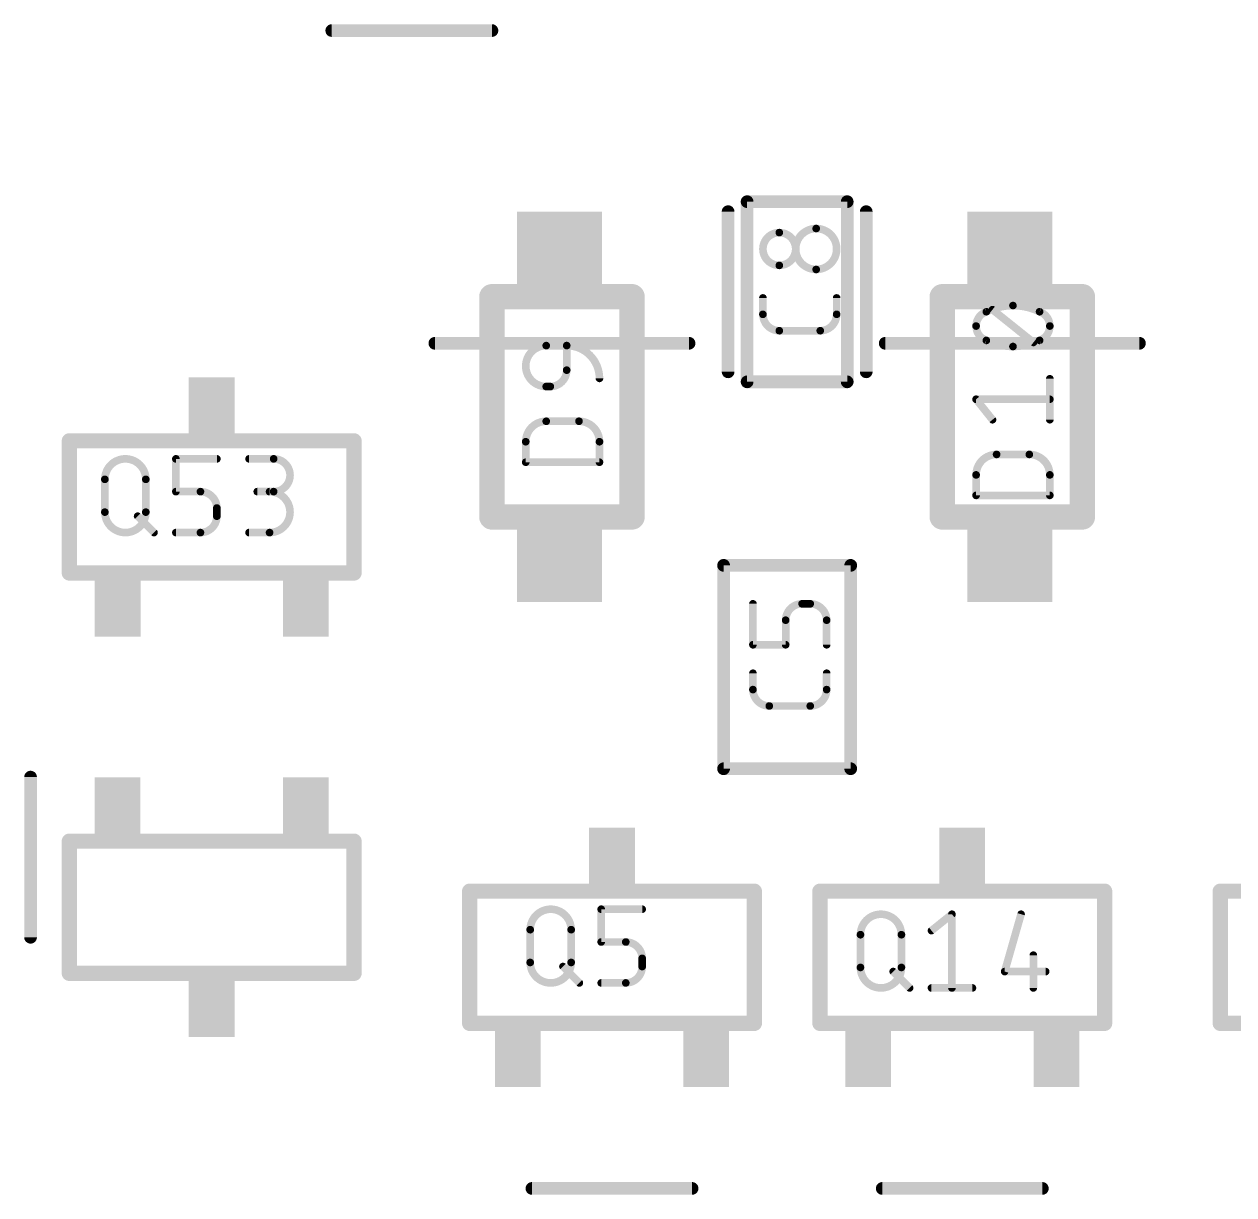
# Model space of a CAD drawing. Extents: x 0 to 107, y -11 to 54.
# Drawn here: x 51.63 to 63.71, y 8.13 to 19.82 of the extents above; entities that cross this region are included whole.
import ezdxf

# ---------------------------------------------------------------- set-up
doc = ezdxf.new("R2010")
doc.units = 0
for name, color, linetype in [('117', 253, 'CONTINUOUS'), ('21', 253, 'CONTINUOUS'), ('51', 253, 'CONTINUOUS')]:
    doc.layers.add(name, color=color, linetype=linetype)

# ---------------------------------------------------------------- blocks, each defined once
blk = doc.blocks.new('RECT')
blk.add_solid([(-0.5, -0.5), (0.5, -0.5), (-0.5, 0.5), (0.5, 0.5)])

msp = doc.modelspace()

# ---------------------------------------------------------------- linework, layer by layer
at = {"layer": '117'}
for points, const_width in [([(59.1718, 17.741, 1), (59.1718, 17.4136)], 0.0762), ([(59.1718, 17.4136, 1), (59.1718, 17.741)], 0.0762), ([(59.1718, 17.76, 1), (59.1718, 17.7219)], 0.0381), ([(59.1718, 17.7219, 1), (59.1718, 17.76)], 0.0381), ([(59.5401, 17.7819, 1), (59.5401, 17.3727)], 0.0762), ([(59.5401, 17.3727, 1), (59.5401, 17.7819)], 0.0762), ([(59.5401, 17.801, 1), (59.5401, 17.7629)], 0.0381), ([(59.5401, 17.7628, 1), (59.5401, 17.8009)], 0.0381), ([(59.1718, 17.4326, 1), (59.1718, 17.3945)], 0.0381), ([(59.1718, 17.3946, 1), (59.1718, 17.4327)], 0.0381), ([(59.5401, 17.3917, 1), (59.5401, 17.3536)], 0.0381), ([(59.5401, 17.3536, 1), (59.5401, 17.3917)], 0.0381), ([(59.0272, 17.0881, 1), (58.9891, 17.0881)], 0.0381), ([(59.7638, 17.0881, 1), (59.7257, 17.0881)], 0.0381), ([(61.5064, 17.0119, 0.1139), (61.2404, 16.9505)], 0.0762), ([(61.7724, 16.9505, 0.1139), (61.5064, 17.0119)], 0.0762), ([(61.5064, 17.0309, 1), (61.5064, 16.9929)], 0.0381), ([(61.5064, 16.9929, 1), (61.5064, 17.0309)], 0.0381), ([(59.0271, 16.9245, 1), (58.989, 16.9245)], 0.0381), ([(59.0081, 16.9245, 0.4142), (59.1718, 16.7608)], 0.0762), ([(58.9891, 16.9245, 1), (59.0272, 16.9245)], 0.0381), ([(59.581, 16.7608, 0.4142), (59.7447, 16.9245)], 0.0762), ([(59.7638, 16.9245, 1), (59.7257, 16.9245)], 0.0381), ([(59.7257, 16.9245, 1), (59.7638, 16.9245)], 0.0381), ([(61.2404, 16.9505, 0.3205), (61.1381, 16.8073)], 0.0762), ([(61.2321, 16.9676, 1), (61.2488, 16.9334)], 0.0381), ([(61.2466, 16.9325, 1), (61.2342, 16.9685)], 0.0381), ([(61.3137, 16.9859, 1), (61.2899, 16.9561)], 0.0381), ([(61.8747, 16.8073, 0.3205), (61.7724, 16.9505)], 0.0762), ([(61.7786, 16.9685, 1), (61.7662, 16.9325)], 0.0381), ([(61.764, 16.9334, 1), (61.7807, 16.9676)], 0.0381), ([(61.1381, 16.8073, 0.3205), (61.2404, 16.6641)], 0.0762), ([(61.1572, 16.8073, 1), (61.1191, 16.8073)], 0.0381), ([(61.1191, 16.8073, 1), (61.1571, 16.8073)], 0.0381), ([(61.7724, 16.6641, 0.3204), (61.8747, 16.8073)], 0.0762), ([(61.8937, 16.8073, 1), (61.8557, 16.8073)], 0.0381), ([(61.8557, 16.8073, 1), (61.8937, 16.8073)], 0.0381), ([(59.1718, 16.7798, 1), (59.1718, 16.7417)], 0.0381), ([(59.1718, 16.7417, 1), (59.1718, 16.7798)], 0.0381), ([(59.581, 16.7798, 1), (59.581, 16.7417)], 0.0381), ([(59.581, 16.7417, 1), (59.581, 16.7798)], 0.0381), ([(61.2404, 16.6641, 0.1139), (61.5064, 16.6027)], 0.0762), ([(61.2488, 16.6812, 1), (61.2321, 16.6469)], 0.0381), ([(61.2342, 16.646, 1), (61.2466, 16.6821)], 0.0381), ([(61.5064, 16.6027, 0.1139), (61.7724, 16.6641)], 0.0762), ([(61.7662, 16.6821, 1), (61.7786, 16.646)], 0.0381), ([(61.7807, 16.6469, 1), (61.764, 16.6812)], 0.0381), ([(56.8427, 16.6119, 1), (56.8427, 16.2027)], 0.0762), ([(56.8427, 16.631, 1), (56.8427, 16.5929)], 0.0381), ([(56.8427, 16.5928, 1), (56.8427, 16.6309)], 0.0381), ([(57.0473, 16.631, 1), (57.0473, 16.5929)], 0.0381), ([(57.3747, 16.2845, 0.4142), (57.0473, 16.6119)], 0.0762), ([(57.0664, 16.6119, 1), (57.0283, 16.6119)], 0.0381), ([(57.0473, 16.5929, 1), (57.0473, 16.631)], 0.0381), ([(61.5064, 16.6217, 1), (61.5064, 16.5836)], 0.0381), ([(61.5064, 16.5836, 1), (61.5064, 16.6217)], 0.0381), ([(61.6991, 16.6287, 1), (61.7229, 16.6585)], 0.0381), ([(56.8836, 16.2027, 0.4142), (57.0473, 16.3664)], 0.0762), ([(57.0664, 16.3664, 1), (57.0283, 16.3664)], 0.0381), ([(57.0283, 16.3664, 1), (57.0664, 16.3664)], 0.0381), ([(61.8938, 16.2804, 1), (61.8557, 16.2804)], 0.0381), ([(56.8427, 16.2217, 1), (56.8427, 16.1836)], 0.0381), ([(56.8427, 16.1836, 1), (56.8427, 16.2217)], 0.0381), ([(56.8836, 16.2217, 1), (56.8836, 16.1836)], 0.0381), ([(56.8836, 16.1836, 1), (56.8836, 16.2217)], 0.0381), ([(57.3557, 16.2845, 1), (57.3938, 16.2845)], 0.0381), ([(61.153, 16.0877, 1), (61.1232, 16.0639)], 0.0381), ([(61.1381, 16.0948, 1), (61.1381, 16.0567)], 0.0381), ([(61.8747, 16.0567, 1), (61.8747, 16.0948)], 0.0381), ([(56.8427, 15.856, 0.4142), (56.6381, 15.6514)], 0.0762), ([(56.8427, 15.875, 1), (56.8427, 15.8369)], 0.0381), ([(56.8427, 15.8369, 1), (56.8427, 15.875)], 0.0381), ([(57.3747, 15.6514, 0.4142), (57.1701, 15.856)], 0.0762), ([(57.1701, 15.875, 1), (57.1701, 15.8369)], 0.0381), ([(57.1701, 15.8369, 1), (57.1701, 15.875)], 0.0381), ([(61.2869, 15.8593, 1), (61.3167, 15.8831)], 0.0381), ([(61.8557, 15.8712, 1), (61.8938, 15.8712)], 0.0381), ([(56.6572, 15.6514, 1), (56.6191, 15.6514)], 0.0381), ([(56.6191, 15.6514, 1), (56.6572, 15.6514)], 0.0381), ([(57.3938, 15.6514, 1), (57.3557, 15.6514)], 0.0381), ([(57.3557, 15.6514, 1), (57.3937, 15.6514)], 0.0381), ([(52.8419, 15.2755, 1), (52.4326, 15.2755)], 0.0762), ([(53.1612, 15.4802, 1), (53.1231, 15.4802)], 0.0381), ([(53.1422, 15.4992, 1), (53.1422, 15.4611)], 0.0381), ([(53.5514, 15.4611, 1), (53.5514, 15.4992)], 0.0381), ([(53.8737, 15.4992, 1), (53.8737, 15.4611)], 0.0381), ([(54.1192, 15.1528, 1), (54.1192, 15.4802)], 0.0762), ([(54.1192, 15.4992, 1), (54.1192, 15.4611)], 0.0381), ([(54.1192, 15.4611, 1), (54.1192, 15.4992)], 0.0381), ([(56.6381, 15.4658, 1), (56.6381, 15.4277)], 0.0381), ([(57.3747, 15.4277, 1), (57.3747, 15.4658)], 0.0381), ([(61.3427, 15.5245, 0.4142), (61.1381, 15.3199)], 0.0762), ([(61.3427, 15.5435, 1), (61.3427, 15.5054)], 0.0381), ([(61.3427, 15.5054, 1), (61.3427, 15.5435)], 0.0381), ([(61.8747, 15.3199, 0.4142), (61.6701, 15.5245)], 0.0762), ([(61.6701, 15.5435, 1), (61.6701, 15.5054)], 0.0381), ([(61.6701, 15.5054, 1), (61.6701, 15.5435)], 0.0381), ([(56.6191, 15.4468, 1), (56.6572, 15.4468)], 0.0381), ([(57.3557, 15.4468, 1), (57.3938, 15.4468)], 0.0381), ([(61.1572, 15.3199, 1), (61.1191, 15.3199)], 0.0381), ([(61.8938, 15.3199, 1), (61.8557, 15.3199)], 0.0381), ([(52.4517, 15.2755, 1), (52.4136, 15.2755)], 0.0381), ([(52.4136, 15.2755, 1), (52.4517, 15.2755)], 0.0381), ([(52.8609, 15.2755, 1), (52.8228, 15.2755)], 0.0381), ([(52.8228, 15.2755, 1), (52.8609, 15.2755)], 0.0381), ([(61.1191, 15.3199, 1), (61.1572, 15.3199)], 0.0381), ([(61.8557, 15.3199, 1), (61.8937, 15.3199)], 0.0381), ([(53.1422, 15.1718, 1), (53.1422, 15.1337)], 0.0381), ([(53.1231, 15.1528, 1), (53.1612, 15.1528)], 0.0381), ([(53.5514, 14.9891, 0.4142), (53.3877, 15.1528)], 0.0762), ([(53.3877, 15.1718, 1), (53.3877, 15.1337)], 0.0381), ([(53.3877, 15.1337, 1), (53.3877, 15.1718)], 0.0381), ([(53.9555, 15.1718, 1), (53.9555, 15.1337)], 0.0381), ([(54.0783, 14.7436, 1), (54.0783, 15.1528)], 0.0762), ([(54.0783, 15.1718, 1), (54.0783, 15.1337)], 0.0381), ([(54.1192, 15.1718, 1), (54.1192, 15.1337)], 0.0381), ([(54.1192, 15.1337, 1), (54.1192, 15.1718)], 0.0381), ([(61.1381, 15.1343, 1), (61.1381, 15.0962)], 0.0381), ([(61.1191, 15.1153, 1), (61.1572, 15.1153)], 0.0381), ([(61.8557, 15.1153, 1), (61.8938, 15.1153)], 0.0381), ([(61.8747, 15.0962, 1), (61.8747, 15.1343)], 0.0381), ([(53.5705, 14.9891, 1), (53.5324, 14.9891)], 0.0381), ([(53.5324, 14.9891, 1), (53.5705, 14.9891)], 0.0381), ([(52.4326, 14.9482, 1), (52.8419, 14.9482)], 0.0762), ([(52.4517, 14.9482, 1), (52.4136, 14.9482)], 0.0381), ([(52.4136, 14.9482, 1), (52.4517, 14.9482)], 0.0381), ([(52.7735, 14.9207, 1), (52.7465, 14.8938)], 0.0381), ([(52.8609, 14.9482, 1), (52.8228, 14.9482)], 0.0381), ([(52.8228, 14.9482, 1), (52.8609, 14.9482)], 0.0381), ([(53.3877, 14.7436, 0.4142), (53.5514, 14.9072)], 0.0762), ([(53.5705, 14.9072, 1), (53.5324, 14.9072)], 0.0381), ([(53.5324, 14.9072, 1), (53.5705, 14.9072)], 0.0381), ([(52.9102, 14.7301, 1), (52.9372, 14.757)], 0.0381), ([(53.1422, 14.7626, 1), (53.1422, 14.7245)], 0.0381), ([(53.3877, 14.7626, 1), (53.3877, 14.7245)], 0.0381), ([(53.3877, 14.7245, 1), (53.3877, 14.7626)], 0.0381), ([(53.8737, 14.7626, 1), (53.8737, 14.7245)], 0.0381), ([(54.0783, 14.7626, 1), (54.0783, 14.7245)], 0.0381), ([(54.0783, 14.7245, 1), (54.0783, 14.7626)], 0.0381), ([(58.9272, 14.0319, 1), (58.8891, 14.0319)], 0.0381), ([(59.3992, 14.0319, 0.4142), (59.2355, 13.8682)], 0.0762), ([(59.3992, 14.051, 1), (59.3992, 14.0129)], 0.0381), ([(59.3992, 14.0129, 1), (59.3992, 14.051)], 0.0381), ([(59.6447, 13.8682, 0.4142), (59.481, 14.0319)], 0.0762), ([(59.481, 14.0509, 1), (59.481, 14.0128)], 0.0381), ([(59.481, 14.0129, 1), (59.481, 14.051)], 0.0381), ([(59.2545, 13.8682, 1), (59.2164, 13.8682)], 0.0381), ([(59.6638, 13.8682, 1), (59.6257, 13.8682)], 0.0381), ([(59.2164, 13.8682, 1), (59.2545, 13.8682)], 0.0381), ([(59.6257, 13.8682, 1), (59.6638, 13.8682)], 0.0381), ([(58.9081, 13.6417, 1), (58.9081, 13.6036)], 0.0381), ([(59.2355, 13.6036, 1), (59.2355, 13.6417)], 0.0381), ([(58.8891, 13.6227, 1), (58.9272, 13.6227)], 0.0381), ([(59.2164, 13.6227, 1), (59.2545, 13.6227)], 0.0381), ([(59.6257, 13.6227, 1), (59.6638, 13.6227)], 0.0381), ([(58.9272, 13.3381, 1), (58.8891, 13.3381)], 0.0381), ([(59.6638, 13.3381, 1), (59.6257, 13.3381)], 0.0381), ([(58.9081, 13.1745, 0.4142), (59.0718, 13.0108)], 0.0762), ([(58.9271, 13.1745, 1), (58.889, 13.1745)], 0.0381), ([(58.8891, 13.1745, 1), (58.9272, 13.1745)], 0.0381), ([(59.481, 13.0108, 0.4142), (59.6447, 13.1745)], 0.0762), ([(59.6638, 13.1745, 1), (59.6257, 13.1745)], 0.0381), ([(59.6257, 13.1745, 1), (59.6638, 13.1745)], 0.0381), ([(59.0718, 13.0298, 1), (59.0718, 12.9917)], 0.0381), ([(59.0718, 12.9917, 1), (59.0718, 13.0298)], 0.0381), ([(59.481, 13.0298, 1), (59.481, 12.9917)], 0.0381), ([(59.481, 12.9917, 1), (59.481, 13.0298)], 0.0381), ([(57.0919, 10.7755, 1), (56.6826, 10.7755)], 0.0762), ([(57.4112, 10.9802, 1), (57.3731, 10.9802)], 0.0381), ([(57.3922, 10.9992, 1), (57.3922, 10.9611)], 0.0381), ([(57.8014, 10.9611, 1), (57.8014, 10.9992)], 0.0381), ([(60.3919, 10.7255, 1), (59.9826, 10.7255)], 0.0762), ([(60.9158, 10.9302, 1), (60.8777, 10.9302)], 0.0381), ([(60.9087, 10.9153, 1), (60.8849, 10.945)], 0.0381), ([(61.6057, 10.9249, 1), (61.5691, 10.9354)], 0.0381), ([(56.7017, 10.7755, 1), (56.6636, 10.7755)], 0.0381), ([(56.6636, 10.7755, 1), (56.7017, 10.7755)], 0.0381), ([(57.1109, 10.7755, 1), (57.0728, 10.7755)], 0.0381), ([(57.0728, 10.7755, 1), (57.1109, 10.7755)], 0.0381), ([(60.0017, 10.7255, 1), (59.9636, 10.7255)], 0.0381), ([(60.4109, 10.7255, 1), (60.3728, 10.7255)], 0.0381), ([(60.6803, 10.7813, 1), (60.7041, 10.7516)], 0.0381), ([(57.3922, 10.6718, 1), (57.3922, 10.6337)], 0.0381), ([(57.3731, 10.6528, 1), (57.4112, 10.6528)], 0.0381), ([(57.8014, 10.4891, 0.4142), (57.6377, 10.6528)], 0.0762), ([(57.6377, 10.6718, 1), (57.6377, 10.6337)], 0.0381), ([(57.6377, 10.6337, 1), (57.6377, 10.6718)], 0.0381), ([(59.9636, 10.7255, 1), (60.0017, 10.7255)], 0.0381), ([(60.3728, 10.7255, 1), (60.4109, 10.7255)], 0.0381), ([(57.8205, 10.4891, 1), (57.7824, 10.4891)], 0.0381), ([(61.7292, 10.5209, 1), (61.6911, 10.5209)], 0.0381), ([(56.6826, 10.4482, 1), (57.0919, 10.4482)], 0.0762), ([(56.7017, 10.4482, 1), (56.6636, 10.4482)], 0.0381), ([(56.6636, 10.4482, 1), (56.7017, 10.4482)], 0.0381), ([(57.0235, 10.4207, 1), (56.9965, 10.3938)], 0.0381), ([(57.1109, 10.4482, 1), (57.0728, 10.4482)], 0.0381), ([(57.0728, 10.4482, 1), (57.1109, 10.4482)], 0.0381), ([(57.6377, 10.2436, 0.4142), (57.8014, 10.4072)], 0.0762), ([(57.7824, 10.4891, 1), (57.8205, 10.4891)], 0.0381), ([(57.8205, 10.4072, 1), (57.7824, 10.4072)], 0.0381), ([(57.7824, 10.4072, 1), (57.8205, 10.4072)], 0.0381), ([(59.9826, 10.3982, 1), (60.3919, 10.3982)], 0.0762), ([(60.0017, 10.3982, 1), (59.9636, 10.3982)], 0.0381), ([(59.9636, 10.3982, 1), (60.0017, 10.3982)], 0.0381), ([(60.3235, 10.3707, 1), (60.2965, 10.3438)], 0.0381), ([(60.4109, 10.3982, 1), (60.3728, 10.3982)], 0.0381), ([(60.3728, 10.3982, 1), (60.4109, 10.3982)], 0.0381), ([(61.4237, 10.3763, 1), (61.4237, 10.3382)], 0.0381), ([(61.8329, 10.3382, 1), (61.8329, 10.3763)], 0.0381), ([(57.1602, 10.2301, 1), (57.1872, 10.257)], 0.0381), ([(57.3922, 10.2626, 1), (57.3922, 10.2245)], 0.0381), ([(57.6377, 10.2626, 1), (57.6377, 10.2245)], 0.0381), ([(57.6377, 10.2245, 1), (57.6377, 10.2626)], 0.0381), ([(61.4054, 10.3625, 1), (61.442, 10.352)], 0.0381), ([(60.4602, 10.1801, 1), (60.4872, 10.207)], 0.0381), ([(60.6922, 10.2126, 1), (60.6922, 10.1745)], 0.0381), ([(60.8777, 10.1936, 1), (60.9158, 10.1936)], 0.0381), ([(61.1014, 10.1745, 1), (61.1014, 10.2126)], 0.0381), ([(61.6911, 10.1936, 1), (61.7292, 10.1936)], 0.0381)]:
    msp.add_lwpolyline(points, format="xyb", dxfattribs=dict(at, const_width=const_width))
at = {"layer": '117', "const_width": 0.0762}
for points in [[(59.0081, 16.9245), (59.0081, 17.0881)], [(59.7447, 17.0881), (59.7447, 16.9245)], [(61.711, 16.6436), (61.3018, 16.971)], [(59.581, 16.7608), (59.1718, 16.7608)], [(56.8427, 16.6119), (57.0473, 16.6119)], [(57.0473, 16.6119), (57.0473, 16.3664)], [(61.8747, 15.8712), (61.8747, 16.2804)], [(56.8836, 16.2027), (56.8427, 16.2027)], [(61.3018, 15.8712), (61.1381, 16.0758)], [(61.1381, 16.0758), (61.8747, 16.0758)], [(56.8427, 15.856), (57.1701, 15.856)], [(56.6381, 15.4468), (56.6381, 15.6514)], [(57.3747, 15.6514), (57.3747, 15.4468)], [(53.1422, 15.1528), (53.1422, 15.4802)], [(53.1422, 15.4802), (53.5514, 15.4802)], [(53.8737, 15.4802), (54.1192, 15.4802)], [(57.3747, 15.4468), (56.6381, 15.4468)], [(61.3427, 15.5245), (61.6701, 15.5245)], [(61.1381, 15.1153), (61.1381, 15.3199)], [(61.8747, 15.3199), (61.8747, 15.1153)], [(52.4326, 14.9482), (52.4326, 15.2755)], [(52.8419, 15.2755), (52.8419, 14.9482)], [(53.3877, 15.1528), (53.1422, 15.1528)], [(54.1192, 15.1528), (53.9555, 15.1528)], [(61.8747, 15.1153), (61.1381, 15.1153)], [(53.5514, 14.9072), (53.5514, 14.9891)], [(52.76, 14.9072), (52.9237, 14.7436)], [(53.1422, 14.7436), (53.3877, 14.7436)], [(53.8737, 14.7436), (54.0783, 14.7436)], [(58.9081, 13.6227), (58.9081, 14.0319)], [(59.481, 14.0319), (59.3992, 14.0319)], [(59.2355, 13.8682), (59.2355, 13.6227)], [(59.6447, 13.6227), (59.6447, 13.8682)], [(59.2355, 13.6227), (58.9081, 13.6227)], [(58.9081, 13.1745), (58.9081, 13.3381)], [(59.6447, 13.3381), (59.6447, 13.1745)], [(59.481, 13.0108), (59.0718, 13.0108)], [(57.3922, 10.6528), (57.3922, 10.9802)], [(57.3922, 10.9802), (57.8014, 10.9802)], [(60.6922, 10.7665), (60.8968, 10.9302)], [(60.8968, 10.9302), (60.8968, 10.1936)], [(61.5874, 10.9302), (61.4237, 10.3572)], [(56.6826, 10.4482), (56.6826, 10.7755)], [(57.0919, 10.7755), (57.0919, 10.4482)], [(59.9826, 10.3982), (59.9826, 10.7255)], [(60.3919, 10.7255), (60.3919, 10.3982)], [(57.6377, 10.6528), (57.3922, 10.6528)], [(57.8014, 10.4072), (57.8014, 10.4891)], [(61.7102, 10.5209), (61.7102, 10.1936)], [(57.01, 10.4072), (57.1737, 10.2436)], [(60.31, 10.3572), (60.4737, 10.1936)], [(61.4237, 10.3572), (61.8329, 10.3572)], [(57.3922, 10.2436), (57.6377, 10.2436)], [(60.6922, 10.1936), (61.1014, 10.1936)]]:
    msp.add_lwpolyline(points, dxfattribs=at)
at = {"layer": '21', "const_width": 0.127}
for points in [[(56.3, 19.76), (54.7, 19.76)], [(58.66, 16.35), (58.66, 17.95)], [(60.04, 16.35), (60.04, 17.95)], [(58.27, 16.635), (55.73, 16.635)], [(62.77, 16.635), (60.23, 16.635)], [(58.615, 14.416), (59.885, 14.416)], [(58.615, 12.384), (58.615, 14.416)], [(59.885, 12.384), (59.885, 14.416)], [(51.69, 10.7), (51.69, 12.3)], [(58.615, 12.384), (59.885, 12.384)], [(56.7, 8.19), (58.3, 8.19)], [(61.8, 8.19), (60.2, 8.19)]]:
    msp.add_lwpolyline(points, dxfattribs=at)
at = {"layer": '21', "const_width": 0.0635}
for points in [[(54.7, 19.7918, 1), (54.7, 19.7283)], [(56.3, 19.7283, 1), (56.3, 19.7918)], [(58.6918, 17.95, 1), (58.6283, 17.95)], [(60.0718, 17.95, 1), (60.0083, 17.95)], [(55.73, 16.6668, 1), (55.73, 16.6033)], [(58.27, 16.6033, 1), (58.27, 16.6668)], [(60.23, 16.6668, 1), (60.23, 16.6033)], [(62.77, 16.6033, 1), (62.77, 16.6668)], [(58.6283, 16.35, 1), (58.6918, 16.35)], [(60.0083, 16.35, 1), (60.0718, 16.35)], [(58.6468, 14.416, 1), (58.5832, 14.416)], [(58.615, 14.4478, 1), (58.615, 14.3842)], [(59.9168, 14.416, 1), (59.8533, 14.416)], [(59.885, 14.3842, 1), (59.885, 14.4478)], [(51.7218, 12.3, 1), (51.6583, 12.3)], [(58.5832, 12.384, 1), (58.6468, 12.384)], [(58.615, 12.4158, 1), (58.615, 12.3522)], [(59.8533, 12.384, 1), (59.9168, 12.384)], [(59.885, 12.3522, 1), (59.885, 12.4158)], [(51.6583, 10.7, 1), (51.7218, 10.7)], [(56.7, 8.2218, 1), (56.7, 8.1583)], [(58.3, 8.1583, 1), (58.3, 8.2218)], [(60.2, 8.2218, 1), (60.2, 8.1583)], [(61.8, 8.1583, 1), (61.8, 8.2218)]]:
    msp.add_lwpolyline(points, format="xyb", dxfattribs=at)
at = {"layer": '51'}
for points, const_width in [([(58.8818, 18.05, 1), (58.8182, 18.05)], 0.0635), ([(58.85, 18.0817, 1), (58.85, 18.0183)], 0.0635), ([(59.8818, 18.05, 1), (59.8182, 18.05)], 0.0635), ([(59.85, 18.0183, 1), (59.85, 18.0817)], 0.0635), ([(56.3635, 17.1, 1), (56.2365, 17.1)], 0.127), ([(56.3, 17.1635, 1), (56.3, 17.0365)], 0.127), ([(57.7635, 17.1, 1), (57.6365, 17.1)], 0.127), ([(57.7, 17.0365, 1), (57.7, 17.1635)], 0.127), ([(60.8635, 17.1, 1), (60.7365, 17.1)], 0.127), ([(60.8, 17.1635, 1), (60.8, 17.0365)], 0.127), ([(62.2635, 17.1, 1), (62.1365, 17.1)], 0.127), ([(62.2, 17.0365, 1), (62.2, 17.1635)], 0.127), ([(58.8182, 16.25, 1), (58.8818, 16.25)], 0.0635), ([(58.85, 16.2817, 1), (58.85, 16.2183)], 0.0635), ([(59.8182, 16.25, 1), (59.8818, 16.25)], 0.0635), ([(59.85, 16.2183, 1), (59.85, 16.2817)], 0.0635), ([(52.1157, 15.6604, 1), (52.0395, 15.6604)], 0.0762), ([(52.0776, 15.6985, 1), (52.0776, 15.6223)], 0.0762), ([(54.9605, 15.6604, 1), (54.8843, 15.6604)], 0.0762), ([(54.9224, 15.6223, 1), (54.9224, 15.6985)], 0.0762), ([(56.3, 14.9635, 1), (56.3, 14.8365)], 0.127), ([(57.7, 14.8365, 1), (57.7, 14.9635)], 0.127), ([(60.8, 14.9635, 1), (60.8, 14.8365)], 0.127), ([(62.2, 14.8365, 1), (62.2, 14.9635)], 0.127), ([(56.2365, 14.9, 1), (56.3635, 14.9)], 0.127), ([(57.6365, 14.9, 1), (57.7635, 14.9)], 0.127), ([(60.7365, 14.9, 1), (60.8635, 14.9)], 0.127), ([(62.1365, 14.9, 1), (62.2635, 14.9)], 0.127), ([(52.0776, 14.3777, 1), (52.0776, 14.3015)], 0.0762), ([(54.9224, 14.3015, 1), (54.9224, 14.3777)], 0.0762), ([(52.0395, 14.3396, 1), (52.1157, 14.3396)], 0.0762), ([(54.8843, 14.3396, 1), (54.9605, 14.3396)], 0.0762), ([(52.1157, 11.6604, 1), (52.0395, 11.6604)], 0.0762), ([(52.0776, 11.6985, 1), (52.0776, 11.6223)], 0.0762), ([(54.9605, 11.6604, 1), (54.8843, 11.6604)], 0.0762), ([(54.9224, 11.6223, 1), (54.9224, 11.6985)], 0.0762), ([(56.1157, 11.1604, 1), (56.0395, 11.1604)], 0.0762), ([(56.0776, 11.1985, 1), (56.0776, 11.1223)], 0.0762), ([(58.9605, 11.1604, 1), (58.8843, 11.1604)], 0.0762), ([(58.9224, 11.1223, 1), (58.9224, 11.1985)], 0.0762), ([(59.6157, 11.1604, 1), (59.5395, 11.1604)], 0.0762), ([(59.5776, 11.1985, 1), (59.5776, 11.1223)], 0.0762), ([(62.4605, 11.1604, 1), (62.3843, 11.1604)], 0.0762), ([(62.4224, 11.1223, 1), (62.4224, 11.1985)], 0.0762), ([(63.6157, 11.1604, 1), (63.5395, 11.1604)], 0.0762), ([(63.5776, 11.1985, 1), (63.5776, 11.1223)], 0.0762), ([(52.0776, 10.3777, 1), (52.0776, 10.3015)], 0.0762), ([(54.9224, 10.3015, 1), (54.9224, 10.3777)], 0.0762), ([(52.0395, 10.3396, 1), (52.1157, 10.3396)], 0.0762), ([(54.8843, 10.3396, 1), (54.9605, 10.3396)], 0.0762), ([(56.0776, 9.8777, 1), (56.0776, 9.8015)], 0.0762), ([(58.9224, 9.8015, 1), (58.9224, 9.8777)], 0.0762), ([(59.5776, 9.8777, 1), (59.5776, 9.8015)], 0.0762), ([(62.4224, 9.8015, 1), (62.4224, 9.8777)], 0.0762), ([(63.5776, 9.8777, 1), (63.5776, 9.8015)], 0.0762), ([(56.0395, 9.8396, 1), (56.1157, 9.8396)], 0.0762), ([(58.8843, 9.8396, 1), (58.9605, 9.8396)], 0.0762), ([(59.5395, 9.8396, 1), (59.6157, 9.8396)], 0.0762), ([(62.3843, 9.8396, 1), (62.4605, 9.8396)], 0.0762), ([(63.5395, 9.8396, 1), (63.6157, 9.8396)], 0.0762)]:
    msp.add_lwpolyline(points, format="xyb", dxfattribs=dict(at, const_width=const_width))
for points, const_width in [([(58.85, 16.25), (58.85, 18.05)], 0.127), ([(58.85, 18.05), (59.85, 18.05)], 0.127), ([(59.85, 16.25), (59.85, 18.05)], 0.127), ([(56.3, 14.9), (56.3, 17.1)], 0.254), ([(56.3, 17.1), (57.7, 17.1)], 0.254), ([(57.7, 17.1), (57.7, 14.9)], 0.254), ([(60.8, 14.9), (60.8, 17.1)], 0.254), ([(60.8, 17.1), (62.2, 17.1)], 0.254), ([(62.2, 17.1), (62.2, 14.9)], 0.254), ([(58.85, 16.25), (59.85, 16.25)], 0.127), ([(52.0776, 14.3396), (52.0776, 15.6604)], 0.1524), ([(52.0776, 15.6604), (54.9224, 15.6604)], 0.1524), ([(54.9224, 15.6604), (54.9224, 14.3396)], 0.1524), ([(57.7, 14.9), (56.3, 14.9)], 0.254), ([(62.2, 14.9), (60.8, 14.9)], 0.254), ([(54.9224, 14.3396), (52.0776, 14.3396)], 0.1524), ([(52.0776, 10.3396), (52.0776, 11.6604)], 0.1524), ([(52.0776, 11.6604), (54.9224, 11.6604)], 0.1524), ([(54.9224, 11.6604), (54.9224, 10.3396)], 0.1524), ([(56.0776, 9.8396), (56.0776, 11.1604)], 0.1524), ([(56.0776, 11.1604), (58.9224, 11.1604)], 0.1524), ([(58.9224, 11.1604), (58.9224, 9.8396)], 0.1524), ([(59.5776, 9.8396), (59.5776, 11.1604)], 0.1524), ([(59.5776, 11.1604), (62.4224, 11.1604)], 0.1524), ([(62.4224, 11.1604), (62.4224, 9.8396)], 0.1524), ([(63.5776, 9.8396), (63.5776, 11.1604)], 0.1524), ([(63.5776, 11.1604), (66.4224, 11.1604)], 0.1524), ([(54.9224, 10.3396), (52.0776, 10.3396)], 0.1524), ([(58.9224, 9.8396), (56.0776, 9.8396)], 0.1524), ([(62.4224, 9.8396), (59.5776, 9.8396)], 0.1524), ([(66.4224, 9.8396), (63.5776, 9.8396)], 0.1524)]:
    msp.add_lwpolyline(points, dxfattribs=dict(at, const_width=const_width))

# ---------------------------------------------------------------- block references
for p, xscale, yscale, rotation in [((56.975, 17.575), 0.75, 0.85, 270), ((61.475, 17.575), 0.75, 0.85, 270), ((56.975, 14.425), 0.75, 0.85, 270), ((61.475, 14.425), 0.75, 0.85, 270), ((52.5598, 12.004), 0.4564, 0.5857, 180), ((54.4406, 12.0042), 0.4588, 0.5859, 180), ((53.5, 9.9966), 0.4573, 0.584, 180)]:
    msp.add_blockref('RECT', p, dxfattribs=dict(at, xscale=xscale, yscale=yscale, rotation=rotation))
for p, xscale, yscale in [((53.5, 16.0034), 0.4573, 0.584), ((52.5594, 13.9958), 0.4588, 0.5859), ((54.4402, 13.996), 0.4564, 0.5857), ((57.5, 11.5034), 0.4573, 0.584), ((61, 11.5034), 0.4573, 0.584), ((56.5594, 9.4958), 0.4588, 0.5859), ((58.4402, 9.496), 0.4564, 0.5857), ((60.0594, 9.4958), 0.4588, 0.5859), ((61.9402, 9.496), 0.4564, 0.5857)]:
    msp.add_blockref('RECT', p, dxfattribs=dict(at, xscale=xscale, yscale=yscale))

doc.saveas('drawing.dxf')
